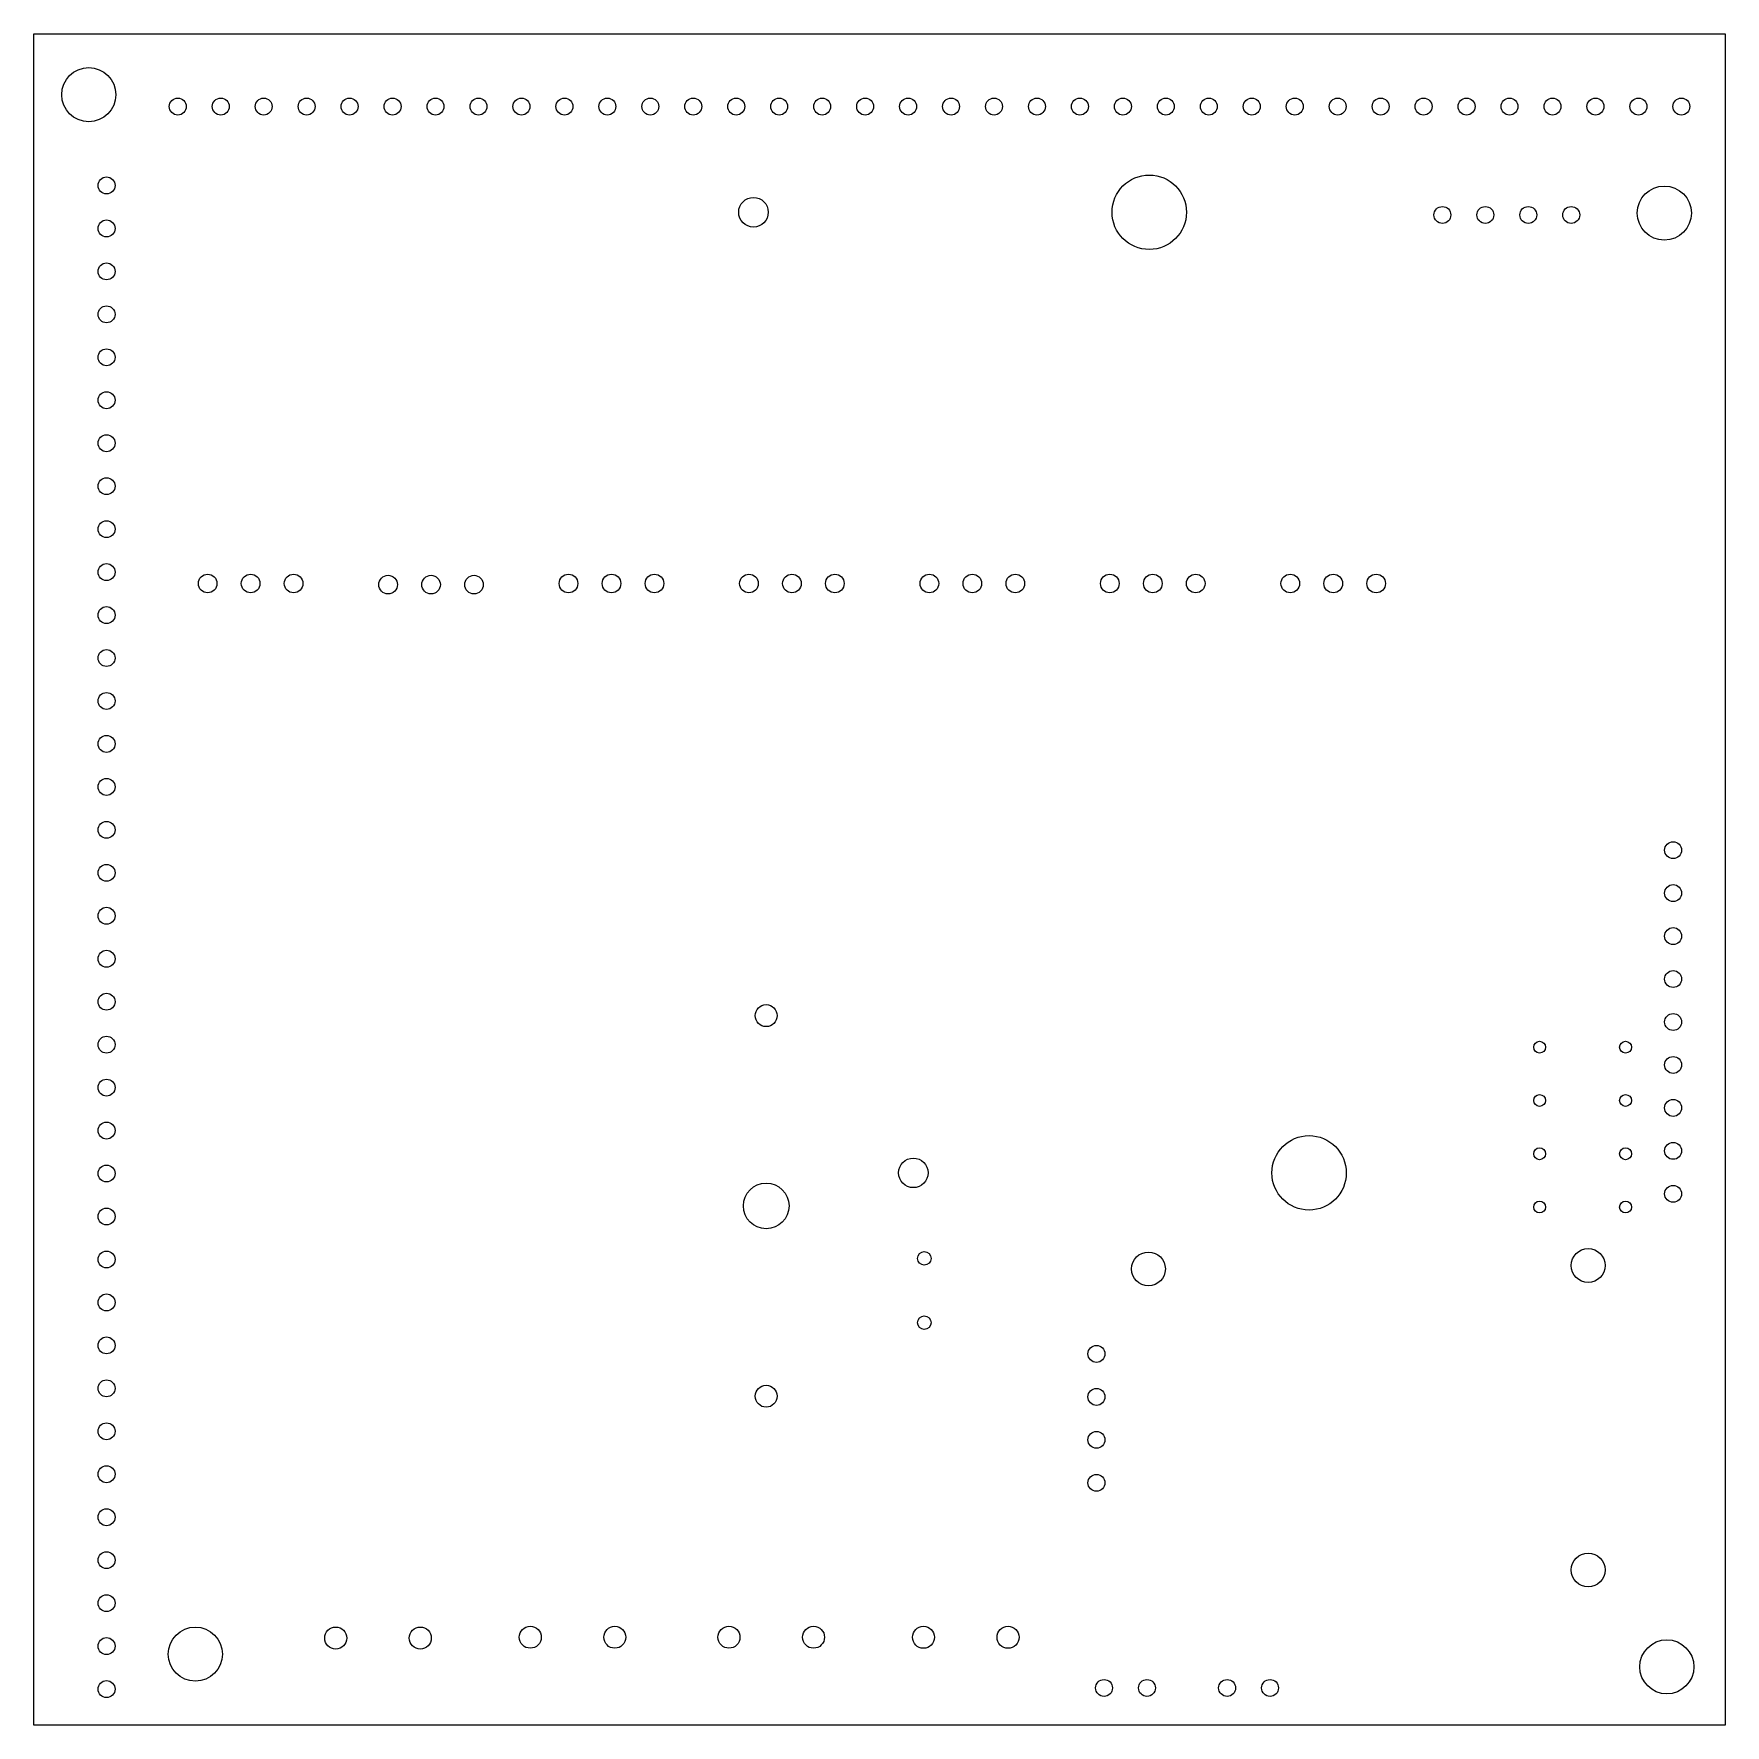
# Model space of a CAD drawing. Extents: x 81 to 181, y -149 to -49.
import ezdxf

# ---------------------------------------------------------------- set-up
doc = ezdxf.new("R2010")
doc.units = 0
doc.layers.add('BLACK', color=7, linetype='CONTINUOUS')

msp = doc.modelspace()

# ---------------------------------------------------------------- linework, layer by layer
at = {"layer": 'BLACK', "linetype": 'CONTINUOUS'}
for p, q in [((80.95, -49.2), (180.95, -49.2)), ((80.95, -149.2), (80.95, -49.2)), ((180.95, -49.2), (180.95, -149.2)), ((180.95, -149.2), (80.95, -149.2))]:
    msp.add_line(p, q, dxfattribs=at)
at = {"layer": 'BLACK'}
for centre, radius in [((84.2, -52.8), 1.6), ((89.46, -53.5), 0.5), ((92, -53.5), 0.5), ((94.54, -53.5), 0.5), ((97.08, -53.5), 0.5), ((99.62, -53.5), 0.5), ((102.16, -53.5), 0.5), ((104.7, -53.5), 0.5), ((107.24, -53.5), 0.5), ((109.78, -53.5), 0.5), ((112.32, -53.5), 0.5), ((114.86, -53.5), 0.5), ((117.4, -53.5), 0.5), ((119.94, -53.5), 0.5), ((122.48, -53.5), 0.5), ((125.02, -53.5), 0.5), ((127.56, -53.5), 0.5), ((130.1, -53.5), 0.5), ((132.64, -53.5), 0.5), ((135.18, -53.5), 0.5), ((137.72, -53.5), 0.5), ((140.26, -53.5), 0.5), ((142.8, -53.5), 0.5), ((145.34, -53.5), 0.5), ((147.88, -53.5), 0.5), ((150.42, -53.5), 0.5), ((152.96, -53.5), 0.5), ((155.5, -53.5), 0.5), ((158.04, -53.5), 0.5), ((160.58, -53.5), 0.5), ((163.12, -53.5), 0.5), ((165.66, -53.5), 0.5), ((168.2, -53.5), 0.5), ((170.74, -53.5), 0.5), ((173.28, -53.5), 0.5), ((175.82, -53.5), 0.5), ((178.36, -53.5), 0.5), ((85.25, -58.165), 0.5), ((146.9, -59.75), 2.2), ((123.5, -59.75), 0.875), ((177.35, -59.8), 1.6), ((164.23, -59.91), 0.5), ((166.77, -59.91), 0.5), ((169.31, -59.91), 0.5), ((171.85, -59.91), 0.5), ((85.25, -60.705), 0.5), ((85.25, -63.245), 0.5), ((85.25, -65.785), 0.5), ((85.25, -68.325), 0.5), ((85.25, -70.865), 0.5), ((85.25, -73.405), 0.5), ((85.25, -75.945), 0.5), ((85.25, -78.485), 0.5), ((85.25, -81.025), 0.5), ((91.228, -81.7), 0.55), ((93.768, -81.7), 0.55), ((96.308, -81.7), 0.55), ((101.896, -81.766), 0.55), ((104.436, -81.766), 0.55), ((106.976, -81.766), 0.55), ((112.564, -81.7), 0.55), ((115.104, -81.7), 0.55), ((117.644, -81.7), 0.55), ((123.232, -81.7), 0.55), ((125.772, -81.7), 0.55), ((128.312, -81.7), 0.55), ((133.9, -81.7), 0.55), ((136.44, -81.7), 0.55), ((138.98, -81.7), 0.55), ((144.568, -81.7), 0.55), ((147.108, -81.7), 0.55), ((149.648, -81.7), 0.55), ((155.236, -81.7), 0.55), ((157.776, -81.7), 0.55), ((160.316, -81.7), 0.55), ((85.25, -83.565), 0.5), ((85.25, -86.105), 0.5), ((85.25, -88.645), 0.5), ((85.25, -91.185), 0.5), ((85.25, -93.725), 0.5), ((85.25, -96.265), 0.5), ((177.87, -97.465), 0.5), ((85.25, -98.805), 0.5), ((177.87, -100.005), 0.5), ((85.25, -101.345), 0.5), ((177.87, -102.545), 0.5), ((85.25, -103.885), 0.5), ((177.87, -105.085), 0.5), ((85.25, -106.425), 0.5), ((124.25, -107.25), 0.65), ((177.87, -107.625), 0.5), ((85.25, -108.965), 0.5), ((169.98, -109.115), 0.35), ((175.06, -109.115), 0.35), ((177.87, -110.165), 0.5), ((85.25, -111.505), 0.5), ((169.98, -112.265), 0.35), ((175.06, -112.265), 0.35), ((177.87, -112.705), 0.5), ((85.25, -114.045), 0.5), ((156.35, -116.545), 2.2), ((177.87, -115.245), 0.5), ((132.95, -116.545), 0.875), ((169.98, -115.415), 0.35), ((175.06, -115.415), 0.35), ((85.25, -116.585), 0.5), ((124.25, -118.5), 1.35), ((177.87, -117.785), 0.5), ((85.25, -119.125), 0.5), ((169.98, -118.565), 0.35), ((175.06, -118.565), 0.35), ((85.25, -121.665), 0.5), ((133.6, -121.603), 0.4), ((146.85, -122.225), 1), ((172.85, -122.025), 1), ((85.25, -124.205), 0.5), ((133.6, -125.403), 0.4), ((85.25, -126.745), 0.5), ((143.775, -127.25), 0.5), ((85.25, -129.285), 0.5), ((124.25, -129.75), 0.65), ((143.775, -129.79), 0.5), ((85.25, -131.825), 0.5), ((143.775, -132.33), 0.5), ((85.25, -134.365), 0.5), ((143.775, -134.87), 0.5), ((85.25, -136.905), 0.5), ((85.25, -139.445), 0.5), ((172.85, -140.025), 1), ((85.25, -141.985), 0.5), ((90.5, -145), 1.6), ((98.8, -144.05), 0.65), ((103.8, -144.05), 0.65), ((110.3, -144), 0.65), ((115.3, -144), 0.65), ((122.05, -144), 0.65), ((127.05, -144), 0.65), ((133.55, -144.002), 0.65), ((138.55, -144.002), 0.65), ((85.25, -144.525), 0.5), ((177.5, -145.75), 1.6), ((85.25, -147.065), 0.5), ((144.225, -147), 0.5), ((146.765, -147), 0.5), ((151.5, -147), 0.5), ((154.04, -147), 0.5)]:
    msp.add_circle(centre, radius, dxfattribs=at)

doc.saveas('drawing.dxf')
